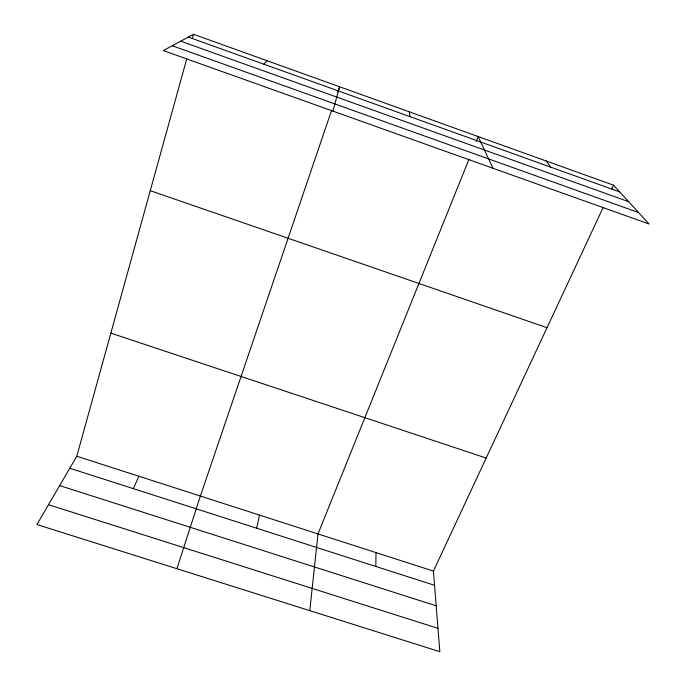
<?xml version="1.0" encoding="UTF-8"?>
<svg xmlns="http://www.w3.org/2000/svg" width="686" height="686" viewBox="0 0 686 686"><rect width="100%" height="100%" fill="white"/><g stroke="black" fill="none" stroke-linecap="round" stroke-linejoin="round"><path stroke-width="1.03" d="M375.842 566.473L375.988 552.607M309.78 610.651L318.004 533.931L469.027 159.161M256.693 528.237L259.471 515.075M603.183 207.412L433.415 571.104L439.846 651.7L36.915 524.533L76.789 456.241L186.764 58.799M192.414 38.382L193.546 34.3L613.558 185.194L649.085 224.013L163.302 50.558L193.546 34.3M332.856 111.098L339.621 86.779L337.898 91.847M176.885 568.711L200.372 496.047L331.69 110.103M476.161 141.462L478.142 136.54L493.045 168.302M133.333 488.646L138.889 476.238M611.758 189.053L613.558 185.194M263.853 64.201L267.017 60.694M48.5 504.699L437.985 628.35M69.783 468.246L434.555 585.312M59.648 485.602L436.185 605.824M76.789 456.241L433.415 571.104M110.858 333.13L486.185 458.059M150.277 190.674L547.034 327.711M172.255 45.748L638.615 212.574M188.341 37.095L619.698 191.9M180.735 41.186L628.65 201.684M546.236 161.004L550.609 167.11M409.276 111.801L410.005 116.646"/></g></svg>
